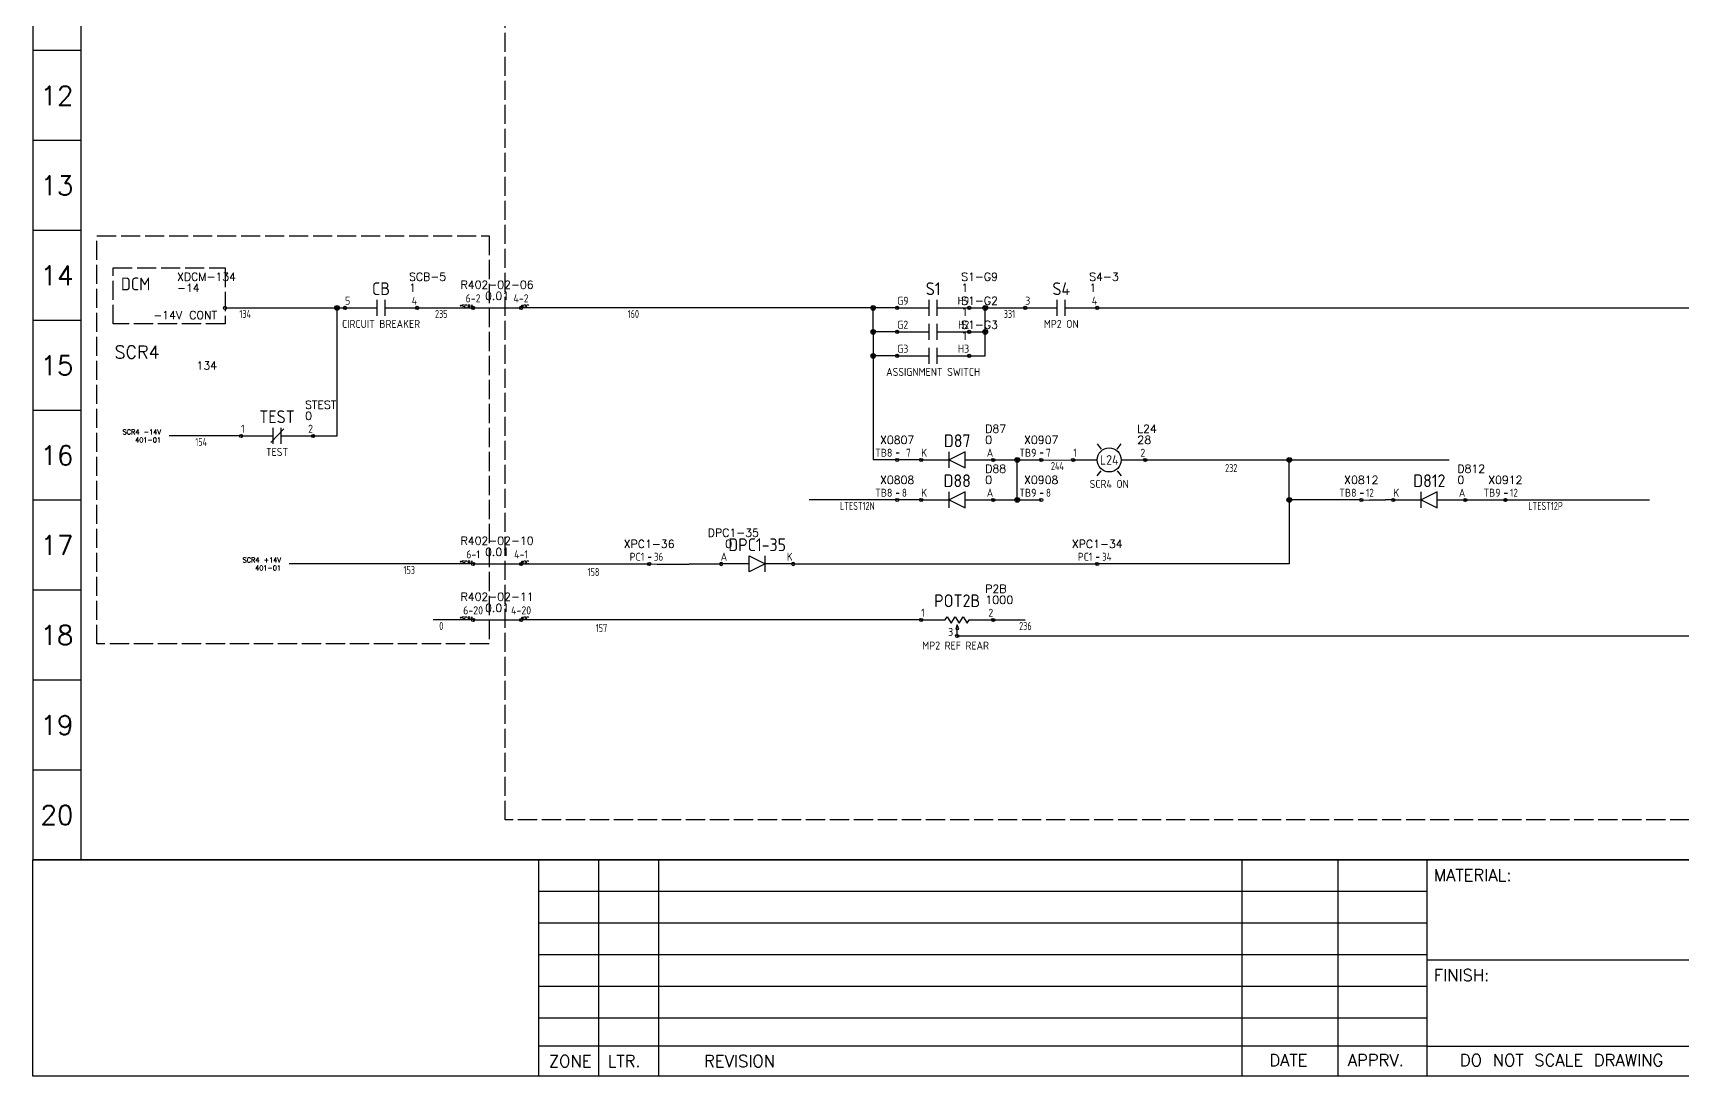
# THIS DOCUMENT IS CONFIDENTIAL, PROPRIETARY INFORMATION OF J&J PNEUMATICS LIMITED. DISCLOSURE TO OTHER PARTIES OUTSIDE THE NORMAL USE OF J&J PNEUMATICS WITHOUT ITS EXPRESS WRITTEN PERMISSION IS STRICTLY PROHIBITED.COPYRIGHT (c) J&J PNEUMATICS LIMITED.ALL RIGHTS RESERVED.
# Model space of a CAD drawing. Header units: millimetres. Extents: x 0 to 1020, y 0 to 646.
# Drawn here: x 0 to 515, y 0 to 326 of the extents above; entities that cross this region are included whole.
import ezdxf
from ezdxf.enums import TextEntityAlignment as Align

# ---------------------------------------------------------------- set-up
doc = ezdxf.new("R2010")
doc.units = ezdxf.units.MM
doc.header["$LTSCALE"] = 0.5
doc.linetypes.add('ACAD_ISO02W100', pattern=[15, 12, -3])
for name, color, linetype in [('LOCBOX', 7, 'ACAD_ISO02W100'), ('NETLIST', 50, 'Continuous'), ('OUTLINE_0', 7, 'Continuous'), ('OUTLINE_GRID', 7, 'Continuous'), ('SYMS', 7, 'Continuous'), ('WIREFIXED', 7, 'Continuous'), ('WIRES', 7, 'Continuous')]:
    doc.layers.add(name, color=color, linetype=linetype)
doc.styles.get("Standard").update_dxf_attribs({"font": 'txt.shx', "bigfont": 'gbcbig.shx'})
doc.styles.add('WD', font='romans.shx', dxfattribs={"bigfont": 'gbcbig.shx'})
doc.styles.add('WD_IEC', font='isocp2.shx', dxfattribs={"width": 0.9, "height": 4})

# ---------------------------------------------------------------- blocks, each defined once
blk = doc.blocks.new('CONTRELEC 2016 BLOCK')
for p, q in [((131.63, 68.75), (131.63, 12.5)), ((147.26, 68.75), (147.26, 12.5)), ((162.88, 68.75), (162.88, 12.5)), ((314.74, 68.75), (314.74, 12.5)), ((339.74, 68.75), (339.74, 12.5)), ((362.88, 68.75), (362.88, 12.5)), ((362.88, 60.54), (131.63, 60.54)), ((362.88, 52.29), (131.63, 52.29)), ((362.88, 44.04), (131.63, 44.04)), ((362.88, 42.79), (444.47, 42.79)), ((362.88, 35.79), (131.63, 35.79)), ((362.88, 27.54), (131.63, 27.54)), ((362.88, 20.29), (131.63, 20.29)), ((362.88, 20.29), (444.47, 20.29))]:
    blk.add_line(p, q)
blk.add_lwpolyline([(0, 68.75), (850, 68.75), (850, 12.5), (0, 12.5)], close=True)
at = {"layer": 'OUTLINE_0'}
for s, p in [('MATERIAL:', (364.7, 63.28)), ('FINISH:', (364.7, 37.21)), ('ZONE', (134.3, 14.8)), ('LTR.', (149.63, 14.83)), ('REVISION', (174.72, 14.83)), ('DATE', (321.88, 15.05)), ('APPRV.', (342.3, 15.05)), ('DO NOT SCALE DRAWING', (371.49, 15.05))]:
    blk.add_text(s, height=3.125, dxfattribs=at).set_placement(p)
at = {"layer": 'OUTLINE_0', "style": 'WD'}
for tag, height, p in [('DWGDESC1', 5, (644.66, 57.89)), ('EDBY', 3, (553.37, 56.41)), ('EDDATE', 3, (575, 56.41)), ('CKBY', 3, (553.37, 48.16)), ('CKDATE', 3, (575, 48.16)), ('DWGDESC2', 5, (645.03, 47.96)), ('DWGDESC3', 5, (645.15, 37.57)), ('PROJDESC', 5, (642.81, 17.97)), ('REVISION', 3, (835.28, 16.64))]:
    blk.add_attdef(tag, text='', height=height, dxfattribs=at).set_placement(p, align=Align.MIDDLE_CENTER)
blk.add_attdef('DWGNO', text='', height=5, dxfattribs=at).set_placement((782.6, 33.58), align=Align.MIDDLE_RIGHT)
blk.add_attdef('SHEETNO', text='', height=5, dxfattribs=at).set_placement((788, 33.58), align=Align.MIDDLE_LEFT)
for tag, p, height in [('FILENAME', (721.45, 22.05), 3), ('SCALE', (725.62, 15.05), 3), ('SH', (776.35, 15.29), 3), ('NSH', (796.5, 15.11), 3.12)]:
    blk.add_attdef(tag, p, '', height=height, dxfattribs=at)
at = {"layer": 'OUTLINE_0', "style": 'WD', "flags": 1}
blk.add_attdef('WD_TB', (567.05, 15.25), '', height=3, dxfattribs=at)
blk = doc.blocks.new('2010 Grid')
at = {"layer": 'OUTLINE_GRID'}
for p, q in [((0, 481.25), (0, 0)), ((12.5, 468.31), (12.5, 0)), ((12.5, 210.74), (0, 210.74)), ((12.5, 187.32), (0, 187.32)), ((12.5, 163.91), (0, 163.91)), ((12.5, 140.49), (0, 140.49)), ((12.5, 117.08), (0, 117.08)), ((12.5, 93.66), (0, 93.66)), ((12.5, 70.25), (0, 70.25)), ((12.5, 46.83), (0, 46.83)), ((12.5, 23.42), (0, 23.42)), ((850, 0), (0, 0))]:
    blk.add_line(p, q, dxfattribs=at)
at = {"layer": 'OUTLINE_GRID', "char_height": 5, "width": 17.7556, "attachment_point": 5}
for s, insert in [('12', (6.25, 199.03)), ('13', (6.25, 175.61)), ('14', (6.25, 152.2)), ('15', (6.25, 128.78)), ('16', (6.25, 105.37)), ('17', (6.25, 81.95)), ('18', (6.25, 58.54)), ('19', (6.25, 35.12)), ('20', (6.25, 11.71))]:
    blk.add_mtext(s, dxfattribs=dict(at, insert=insert))
blk = doc.blocks.new('DCM-1')
at = {"linetype": 'ACAD_ISO02W100'}
blk.add_lwpolyline([(-35, 12.5), (0, 12.5), (0, -5), (-35, -5)], close=True, dxfattribs=at)
blk.add_circle((0, 0), 0.5)
at = {"style": 'WD_IEC'}
for tag, height, flags, p in [('LOC', 4, 1, (-32.5, 14.5)), ('DESC1', 3, 9, (-32.5, 2.5))]:
    blk.add_attdef(tag, text='', height=height, dxfattribs=dict(at, flags=flags)).set_placement(p, align=Align.MIDDLE_LEFT)
blk.add_attdef('TAG1', text='', height=4, dxfattribs=at).set_placement((-32.5, 7.5), align=Align.MIDDLE_LEFT)
at = {"style": 'WD_IEC', "flags": 1}
blk.add_attdef('X1TERM01', (0, 0), '', height=0.5, dxfattribs=at)
blk.add_attdef('TERMDESC01', text='', height=2.5).set_placement((-2.5, -1), align=Align.TOP_RIGHT)
blk.add_attdef('TERM01', text='', height=2.5).set_placement((-2.5, -20), align=Align.BOTTOM_RIGHT)
at = {"layer": 'NETLIST'}
for tag, p in [('NETTAG', (-15, 8.5)), ('NETVALUE', (-15, 5))]:
    blk.add_attdef(tag, p, '', height=2.5, dxfattribs=at)
blk = doc.blocks.new('CONTACT-NO')
for p, q in [((2.5, 0), (12.5, 0)), ((12.5, -2.5), (12.5, 2.5)), ((15, -2.5), (15, 2.5)), ((15, 0), (25, 0))]:
    blk.add_line(p, q)
for centre in [(2.5, 0), (25, 0)]:
    blk.add_circle(centre, 0.5)
at = {"style": 'WD_IEC', "flags": 1}
blk.add_attdef('LOC', text='', height=4, dxfattribs=at).set_placement((13.75, 11), align=Align.MIDDLE_CENTER)
at = {"style": 'WD_IEC'}
for tag, height, p in [('TAG1', 4, (13.75, 6)), ('DESC1', 2.5, (13.75, -5))]:
    blk.add_attdef(tag, text='', height=height, dxfattribs=at).set_placement(p, align=Align.MIDDLE_CENTER)
for tag, p, height, flags in [('X4TERM01', (2.5, 0), 0.64, 1), ('TERM01', (2.5, 1), 2.5, 8), ('X1TERM02', (25, 0), 0.64, 1)]:
    blk.add_attdef(tag, p, '', height=height, dxfattribs=dict(at, flags=flags))
at = {"style": 'WD_IEC', "flags": 8}
blk.add_attdef('TERM02', text='', height=2.5, dxfattribs=at).set_placement((25, 1), align=Align.RIGHT)
at = {"layer": 'NETLIST'}
for tag, p, height in [('NETTAG', (22.5, 8.5), 2.5), ('NETVALUE', (22.5, 5), 2.56)]:
    blk.add_attdef(tag, p, '', height=height, dxfattribs=at)
blk = doc.blocks.new('INTERCONNECT-H1')
blk.add_line((-2.5, 0), (12.5, 0))
for centre in [(-2.5, 0), (12.5, 0)]:
    blk.add_circle(centre, 0.5)
at = {"style": 'WD_IEC', "flags": 1}
for tag, height, p in [('LOC', 4, (5, 10)), ('TAG1', 4, (-2.43, 3.16)), ('DESC1', 2.5, (5, -2.5))]:
    blk.add_attdef(tag, text='', height=height, dxfattribs=at).set_placement(p, align=Align.MIDDLE_CENTER)
at = {"style": 'WD_IEC', "flags": 8}
for tag, p in [('TERM01', (-2.5, 1)), ('TERM02', (12.5, 1))]:
    blk.add_attdef(tag, text='', height=2.5, dxfattribs=at).set_placement(p, align=Align.BOTTOM_CENTER)
at = {"style": 'WD_IEC', "flags": 1}
blk.add_attdef('X4TERM01', (-2.5, 0), '', height=0.5, dxfattribs=at)
blk.add_attdef('X1TERM02', text='', height=0.5, dxfattribs=at).set_placement((12.5, 0), align=Align.RIGHT)
at = {"layer": 'NETLIST'}
for tag, p in [('NETTAG', (5, 6)), ('NETVALUE', (5, 2.5))]:
    blk.add_attdef(tag, text='', height=2.5, dxfattribs=at).set_placement(p, align=Align.CENTER)
blk.add_attdef('X4TERMDESC01', text='', height=1, dxfattribs=at).set_placement((-2.5, 0), align=Align.RIGHT)
blk.add_attdef('X1TERMDESC02', (12.5, 0), '', height=1, dxfattribs=at)
blk = doc.blocks.new('DIODE-L')
for p, q in [((-22.5, 0), (-13.75, 0)), ((-13.75, -2.5), (-13.75, 2.5)), ((-8.75, 2.5), (-13.75, 0)), ((-13.75, 0), (-8.75, -2.5)), ((-8.75, -2.5), (-8.75, 2.5)), ((-8.75, 0), (0, 0))]:
    blk.add_line(p, q)
for centre in [(-22.5, 0), (0, 0)]:
    blk.add_circle(centre, 0.5)
at = {"style": 'WD_IEC', "flags": 1}
blk.add_attdef('LOC', text='', height=4, dxfattribs=at).set_placement((-11.25, 11), align=Align.MIDDLE_CENTER)
at = {"style": 'WD_IEC'}
for tag, height, p in [('TAG1', 4, (-11.25, 6)), ('DESC1', 2.5, (-11.25, -5))]:
    blk.add_attdef(tag, text='', height=height, dxfattribs=at).set_placement(p, align=Align.MIDDLE_CENTER)
for tag, p, height, flags in [('X4TERM01', (-22.5, 0), 0.64, 1), ('TERM01', (-22.5, 1), 2.5, 8), ('X1TERM02', (0, 0), 0.64, 1)]:
    blk.add_attdef(tag, p, '', height=height, dxfattribs=dict(at, flags=flags))
at = {"style": 'WD_IEC', "flags": 8}
blk.add_attdef('TERM02', text='', height=2.5, dxfattribs=at).set_placement((0, 1), align=Align.RIGHT)
at = {"layer": 'NETLIST'}
for tag, p, height in [('NETTAG', (-2.5, 8.5), 2.5), ('NETVALUE', (-2.5, 5), 2.56)]:
    blk.add_attdef(tag, p, '', height=height, dxfattribs=at)
blk = doc.blocks.new('WDDOT')
for radius in [0.72, 0.449, 0.223]:
    blk.add_circle((0, 0), radius)
blk = doc.blocks.new('LAMP-1')
for p, q in [((0, 0), (7.5, 0)), ((7.5, 5), (8.73, 3.36)), ((13.77, 3.36), (15, 5)), ((15, 0), (22.5, 0)), ((7.5, -5), (8.73, -3.36)), ((13.77, -3.36), (15, -5))]:
    blk.add_line(p, q)
for centre, radius in [((0, 0), 0.5), ((11.25, 0), 3.75), ((22.5, 0), 0.5)]:
    blk.add_circle(centre, radius)
at = {"style": 'WD_IEC', "flags": 1}
blk.add_attdef('LOC', text='', height=4, dxfattribs=at).set_placement((11.25, 11), align=Align.MIDDLE_CENTER)
at = {"style": 'WD_IEC'}
for tag, p, height, flags in [('X4TERM01', (0, 0), 0.64, 1), ('TERM01', (0, 1), 2.5, 8), ('X1TERM02', (22.5, 0), 0.64, 1)]:
    blk.add_attdef(tag, p, '', height=height, dxfattribs=dict(at, flags=flags))
for tag, height, p in [('TAG1', 3, (11.25, 0)), ('DESC1', 2.5, (11.25, -7.5))]:
    blk.add_attdef(tag, text='', height=height, dxfattribs=at).set_placement(p, align=Align.MIDDLE_CENTER)
at = {"style": 'WD_IEC', "flags": 8}
blk.add_attdef('TERM02', text='', height=2.5, dxfattribs=at).set_placement((22.5, 1), align=Align.RIGHT)
at = {"layer": 'NETLIST'}
for tag, p, height in [('NETTAG', (20, 8.5), 2.5), ('NETVALUE', (20, 5), 2.56)]:
    blk.add_attdef(tag, p, '', height=height, dxfattribs=at)
blk = doc.blocks.new('TBH-1')
blk.add_line((-0.33, 2.17), (0.65, 2.17))
blk.add_circle((0, 0), 0.5)
at = {"style": 'WD_IEC', "flags": 1}
blk.add_attdef('LOC', text='', height=4, dxfattribs=at).set_placement((-15, 7.5), align=Align.MIDDLE_LEFT)
at = {"style": 'WD_IEC'}
blk.add_attdef('TAG1', text='', height=2.5, dxfattribs=at).set_placement((-1.5, 1), align=Align.RIGHT)
at = {"style": 'WD_IEC', "flags": 1}
blk.add_attdef('X1TERM01', (0, 0), '', height=0.5, dxfattribs=at)
at = {"style": 'WD_IEC', "width": 0.9}
blk.add_attdef('TERM01', (1.5, 1), '', height=2.5, dxfattribs=at)
at = {"layer": 'NETLIST'}
for tag, p in [('NETTAG', (0, 5)), ('NETVALUE', (0, -2.5))]:
    blk.add_attdef(tag, text='', height=2.5, dxfattribs=at).set_placement(p, align=Align.CENTER)
blk = doc.blocks.new('POT-1')
for p, q in [((0, 0), (7.5, 0)), ((7.5, 0), (8.12, 1)), ((8.12, 1), (9.38, -1)), ((9.38, -1), (10.62, 1)), ((10.62, 1), (11.88, -1)), ((11.88, -1), (13.12, 1)), ((13.12, 1), (14.37, -1)), ((14.37, -1), (15, 0)), ((15, 0), (22.5, 0)), ((11.25, -1.5), (10.79, -2.83)), ((10.79, -2.83), (11.72, -2.83)), ((11.72, -2.83), (11.25, -1.5)), ((11.25, -5), (11.25, -2.83))]:
    blk.add_line(p, q)
for centre in [(0, 0), (22.5, 0), (11.25, -5)]:
    blk.add_circle(centre, 0.5)
at = {"style": 'WD_IEC', "flags": 1}
blk.add_attdef('LOC', text='', height=4, dxfattribs=at).set_placement((11.25, 11), align=Align.MIDDLE_CENTER)
at = {"style": 'WD_IEC'}
for tag, height, p in [('TAG1', 4, (11.25, 6)), ('DESC1', 2.5, (10.75, -8))]:
    blk.add_attdef(tag, text='', height=height, dxfattribs=at).set_placement(p, align=Align.MIDDLE_CENTER)
for tag, p, height, flags in [('X4TERM01', (0, 0), 0.64, 1), ('TERM01', (0, 1), 2.5, 8), ('X1TERM02', (22.5, 0), 0.64, 1), ('X1TERM03', (11.25, -5), 0.64, 1)]:
    blk.add_attdef(tag, p, '', height=height, dxfattribs=dict(at, flags=flags))
at = {"style": 'WD_IEC', "flags": 8}
for tag, p in [('TERM02', (22.5, 1)), ('TERM03', (10, -5))]:
    blk.add_attdef(tag, text='', height=2.5, dxfattribs=at).set_placement(p, align=Align.RIGHT)
at = {"layer": 'NETLIST'}
for tag, p, height in [('NETTAG', (20, 8.5), 2.5), ('NETVALUE', (20, 5), 2.56)]:
    blk.add_attdef(tag, p, '', height=height, dxfattribs=at)
blk = doc.blocks.new('WD_WNH2')
at = {"linetype": 'Continuous', "style": 'WD_IEC', "width": 0.8}
blk.add_attdef('WIRENO', text='', height=2.5, dxfattribs=at).set_placement((0, 0), align=Align.TOP_CENTER)
at = {"style": 'WD_IEC', "flags": 1}
for tag, p in [('W02USER', (0, -1.21)), ('W03USER', (0, -1.33)), ('W04USER', (0, -1.46)), ('W05USER', (0, -1.58)), ('W06USER', (0, -1.71)), ('W07USER', (0, -1.83)), ('W08USER', (0, -1.96)), ('W09USER', (0, -2.08)), ('W01USER', (0, -1.08)), ('W10USER', (0, -2.21))]:
    blk.add_attdef(tag, text='', height=0.08, dxfattribs=at).set_placement(p, align=Align.CENTER)
blk = doc.blocks.new('CONTACT-NC')
for p, q in [((0, 0), (10, 0)), ((13.35, 2.25), (9.28, -2.05)), ((10, -2.5), (10, 2.5)), ((12.5, -2.5), (12.5, 2.5)), ((12.5, 0), (22.5, 0))]:
    blk.add_line(p, q)
for centre in [(0, 0), (22.5, 0)]:
    blk.add_circle(centre, 0.5)
at = {"style": 'WD_IEC', "flags": 1}
blk.add_attdef('LOC', text='', height=4, dxfattribs=at).set_placement((11.25, 11), align=Align.MIDDLE_CENTER)
at = {"style": 'WD_IEC'}
for tag, height, p in [('TAG1', 4, (11.25, 6)), ('DESC1', 2.5, (11.25, -5))]:
    blk.add_attdef(tag, text='', height=height, dxfattribs=at).set_placement(p, align=Align.MIDDLE_CENTER)
for tag, p, height, flags in [('X4TERM01', (0, 0), 0.64, 1), ('TERM01', (0, 1), 2.5, 8), ('X1TERM02', (22.5, 0), 0.64, 1)]:
    blk.add_attdef(tag, p, '', height=height, dxfattribs=dict(at, flags=flags))
at = {"style": 'WD_IEC', "flags": 8}
blk.add_attdef('TERM02', text='', height=2.5, dxfattribs=at).set_placement((22.5, 1), align=Align.RIGHT)
at = {"layer": 'NETLIST'}
for tag, p, height in [('NETTAG', (20, 8.5), 2.5), ('NETVALUE', (20, 5), 2.56)]:
    blk.add_attdef(tag, p, '', height=height, dxfattribs=at)

msp = doc.modelspace()

# ---------------------------------------------------------------- linework, layer by layer
at = {"layer": 'LOCBOX'}
for points in [[(147.5, 615), (682.5, 615), (682.5, 80), (147.5, 80)], [(20, 262.5), (142.5, 262.5), (142.5, 135), (20, 135)]]:
    msp.add_lwpolyline(points, close=True, dxfattribs=at)
at = {"layer": 'WIRES'}
for p, q in [((60, 240), (97.5, 240)), ((95, 200), (95, 240)), ((120, 240), (137.5, 240)), ((270, 240), (152.5, 240)), ((262.5, 232.5), (262.5, 240)), ((292.5, 240), (310, 240)), ((297.5, 232.5), (297.5, 240)), ((332.5, 240), (677.5, 240)), ((270, 232.5), (262.5, 232.5)), ((262.5, 232.5), (262.5, 192.5)), ((292.5, 232.5), (297.5, 232.5)), ((297.5, 225), (297.5, 232.5)), ((270, 225), (262.5, 225)), ((292.5, 225), (297.5, 225)), ((65, 200), (42.5, 200)), ((87.5, 200), (95, 200)), ((270, 192.5), (262.5, 192.5)), ((277.5, 192.5), (270, 192.5)), ((300, 192.5), (315, 192.5)), ((307.5, 180), (307.5, 192.5)), ((315, 192.5), (317.54, 192.46)), ((317.54, 192.46), (325, 192.5)), ((347.5, 192.5), (442.5, 192.5)), ((392.5, 180), (392.5, 192.5)), ((270, 180), (242.5, 180)), ((277.5, 180), (270, 180)), ((300, 180), (307.5, 180)), ((307.5, 180), (315, 180)), ((415, 180), (392.5, 180)), ((392.5, 180), (392.5, 160)), ((415, 180), (417.54, 179.96)), ((422.52, 179.96), (417.54, 179.96)), ((425, 180), (422.52, 180)), ((422.52, 180), (422.52, 179.96)), ((447.5, 180), (460, 180)), ((460, 180), (485, 180)), ((485, 180), (505, 180)), ((137.5, 160), (80, 160)), ((152.5, 160), (192.5, 160)), ((192.5, 160), (195.04, 159.96)), ((195.04, 159.96), (205.02, 159.96)), ((205.02, 159.96), (205.02, 160)), ((205.02, 160), (215, 160)), ((237.5, 160), (332.5, 160)), ((392.5, 160), (332.5, 160)), ((137.5, 142.5), (125, 142.5)), ((277.5, 142.5), (152.5, 142.5)), ((300, 142.5), (310, 142.5)), ((288.75, 137.5), (677.5, 137.5))]:
    msp.add_line(p, q, dxfattribs=at)

# ---------------------------------------------------------------- block references
at = {"xscale": 1.2, "yscale": 1.2, "zscale": 1.2}
for name, p in [('2010 Grid', (0, 67.5)), ('CONTRELEC 2016 BLOCK', (0, -15))]:
    msp.add_blockref(name, p, dxfattribs=at)
for name, p, values in [('DCM-1', (60, 240), {'NETVALUE': '-14', 'NETTAG': 'XDCM-134', 'TERM01': '134', 'TAG1': 'DCM', 'TERMDESC01': '-14V CONT'}), ('TBH-1', (270, 192.5), {'TAG1': 'TB8', 'TERM01': ' 7', 'NETTAG': 'X0807'}), ('TBH-1', (315, 192.5), {'TAG1': 'TB9', 'TERM01': '7', 'NETTAG': 'X0907'}), ('TBH-1', (270, 180), {'TAG1': 'TB8', 'TERM01': '8', 'NETTAG': 'X0808'}), ('TBH-1', (315, 180), {'TAG1': 'TB9', 'TERM01': '8', 'NETTAG': 'X0908'}), ('TBH-1', (415, 180), {'TAG1': 'TB8', 'TERM01': '12', 'NETTAG': 'X0812'}), ('TBH-1', (460, 180), {'TAG1': 'TB9', 'TERM01': '12', 'NETTAG': 'X0912'}), ('TBH-1', (192.5, 160), {'TAG1': 'PC1', 'TERM01': '36', 'NETTAG': 'XPC1-36'}), ('TBH-1', (332.5, 160), {'TAG1': 'PC1', 'TERM01': '34', 'NETTAG': 'XPC1-34'})]:
    msp.add_blockref(name, p).add_auto_attribs(values)
ref = msp.add_blockref('CONTACT-NO', (95, 240))
ref.add_attrib('NETTAG', 'SCB-5', (117.5, 248.5), dxfattribs={"layer": 'NETLIST', "height": 2.5})
ref.add_attrib('NETVALUE', '1', (117.5, 245), dxfattribs={"layer": 'NETLIST', "height": 2.56})
ref.add_attrib('TAG1', 'CB', dxfattribs={"height": 4, "style": 'WD_IEC'}).set_placement((108.75, 246), align=Align.MIDDLE_CENTER)
ref.add_attrib('DESC1', 'CIRCUIT BREAKER', dxfattribs={"height": 2.5, "style": 'WD_IEC'}).set_placement((108.75, 235), align=Align.MIDDLE_CENTER)
ref.add_attrib('TERM01', '5', (97.5, 241), dxfattribs={"height": 2.5, "style": 'WD_IEC'})
ref.add_attrib('TERM02', '4', dxfattribs={"height": 2.5, "style": 'WD_IEC'}).set_placement((120, 241), align=Align.RIGHT)
ref = msp.add_blockref('INTERCONNECT-H1', (140, 240))
ref.add_attrib('TERM02', '4-2', dxfattribs={"height": 2.5, "style": 'WD_IEC'}).set_placement((152.5, 241), align=Align.BOTTOM_CENTER)
ref.add_attrib('TERM01', '6-2', dxfattribs={"height": 2.5, "style": 'WD_IEC'}).set_placement((137.5, 241), align=Align.BOTTOM_CENTER)
ref.add_attrib('NETVALUE', '0.01', dxfattribs={"layer": 'NETLIST', "height": 2.5}).set_placement((145, 242.5), align=Align.CENTER)
ref.add_attrib('NETTAG', 'R402-02-06', dxfattribs={"layer": 'NETLIST', "height": 2.5}).set_placement((145, 246), align=Align.CENTER)
ref.add_attrib('X4TERMDESC01', '*SCR4', dxfattribs={"layer": 'NETLIST', "height": 1}).set_placement((137.5, 240), align=Align.RIGHT)
ref.add_attrib('X1TERMDESC02', '*DC', (152.5, 240), dxfattribs={"layer": 'NETLIST', "height": 1})
ref = msp.add_blockref('CONTACT-NO', (267.5, 240))
ref.add_attrib('NETTAG', 'S1-G9', (290, 248.5), dxfattribs={"layer": 'NETLIST', "height": 2.5})
ref.add_attrib('NETVALUE', '1', (290, 245), dxfattribs={"layer": 'NETLIST', "height": 2.56})
ref.add_attrib('TAG1', 'S1', dxfattribs={"height": 4, "style": 'WD_IEC'}).set_placement((281.25, 246), align=Align.MIDDLE_CENTER)
ref.add_attrib('TERM01', 'G9', (270, 241), dxfattribs={"height": 2.5, "style": 'WD_IEC'})
ref.add_attrib('TERM02', 'H9', dxfattribs={"height": 2.5, "style": 'WD_IEC'}).set_placement((292.5, 241), align=Align.RIGHT)
ref = msp.add_blockref('CONTACT-NO', (307.5, 240))
ref.add_attrib('NETTAG', 'S4-3', (330, 248.5), dxfattribs={"layer": 'NETLIST', "height": 2.5})
ref.add_attrib('NETVALUE', '1', (330, 245), dxfattribs={"layer": 'NETLIST', "height": 2.56})
ref.add_attrib('TAG1', 'S4', dxfattribs={"height": 4, "style": 'WD_IEC'}).set_placement((321.25, 246), align=Align.MIDDLE_CENTER)
ref.add_attrib('DESC1', 'MP2 ON', dxfattribs={"height": 2.5, "style": 'WD_IEC'}).set_placement((321.25, 235), align=Align.MIDDLE_CENTER)
ref.add_attrib('TERM01', '3', (310, 241), dxfattribs={"height": 2.5, "style": 'WD_IEC'})
ref.add_attrib('TERM02', '4', dxfattribs={"height": 2.5, "style": 'WD_IEC'}).set_placement((332.5, 241), align=Align.RIGHT)
ref = msp.add_blockref('CONTACT-NO', (267.5, 232.5))
ref.add_attrib('NETTAG', 'S1-G2', (290, 241), dxfattribs={"layer": 'NETLIST', "height": 2.5})
ref.add_attrib('NETVALUE', '1', (290, 237.5), dxfattribs={"layer": 'NETLIST', "height": 2.56})
ref.add_attrib('TERM01', 'G2', (270, 233.5), dxfattribs={"height": 2.5, "style": 'WD_IEC'})
ref.add_attrib('TERM02', 'H2', dxfattribs={"height": 2.5, "style": 'WD_IEC'}).set_placement((292.5, 233.5), align=Align.RIGHT)
ref = msp.add_blockref('CONTACT-NO', (267.5, 225))
ref.add_attrib('NETTAG', 'S1-G3', (290, 233.5), dxfattribs={"layer": 'NETLIST', "height": 2.5})
ref.add_attrib('NETVALUE', '1', (290, 230), dxfattribs={"layer": 'NETLIST', "height": 2.56})
ref.add_attrib('DESC1', 'ASSIGNMENT SWITCH', dxfattribs={"height": 2.5, "style": 'WD_IEC'}).set_placement((281.25, 220), align=Align.MIDDLE_CENTER)
ref.add_attrib('TERM01', 'G3', (270, 226), dxfattribs={"height": 2.5, "style": 'WD_IEC'})
ref.add_attrib('TERM02', 'H3', dxfattribs={"height": 2.5, "style": 'WD_IEC'}).set_placement((292.5, 226), align=Align.RIGHT)
ref = msp.add_blockref('CONTACT-NC', (65, 200))
ref.add_attrib('TERM02', '2', dxfattribs={"height": 2.5, "style": 'WD_IEC'}).set_placement((87.5, 201), align=Align.RIGHT)
ref.add_attrib('TERM01', '1', (65, 201), dxfattribs={"height": 2.5, "style": 'WD_IEC'})
ref.add_attrib('DESC1', 'TEST', dxfattribs={"height": 2.5, "style": 'WD_IEC'}).set_placement((76.25, 195), align=Align.MIDDLE_CENTER)
ref.add_attrib('TAG1', 'TEST', dxfattribs={"height": 4, "style": 'WD_IEC'}).set_placement((76.25, 206), align=Align.MIDDLE_CENTER)
ref.add_attrib('NETVALUE', '0', (85, 205), dxfattribs={"layer": 'NETLIST', "height": 2.56})
ref.add_attrib('NETTAG', 'STEST', (85, 208.5), dxfattribs={"layer": 'NETLIST', "height": 2.5})
ref = msp.add_blockref('DIODE-L', (300, 192.5))
ref.add_attrib('NETTAG', 'D87', (297.5, 201), dxfattribs={"layer": 'NETLIST', "height": 2.5})
ref.add_attrib('NETVALUE', '0', (297.5, 197.5), dxfattribs={"layer": 'NETLIST', "height": 2.56})
ref.add_attrib('TAG1', 'D87', dxfattribs={"height": 4, "style": 'WD_IEC'}).set_placement((288.75, 198.5), align=Align.MIDDLE_CENTER)
ref.add_attrib('TERM01', 'K', (277.5, 193.5), dxfattribs={"height": 2.5, "style": 'WD_IEC'})
ref.add_attrib('TERM02', 'A', dxfattribs={"height": 2.5, "style": 'WD_IEC'}).set_placement((300, 193.5), align=Align.RIGHT)
ref = msp.add_blockref('LAMP-1', (325, 192.5))
ref.add_attrib('TERM02', '2', dxfattribs={"height": 2.5, "style": 'WD_IEC'}).set_placement((347.5, 193.5), align=Align.RIGHT)
ref.add_attrib('TERM01', '1', (325, 193.5), dxfattribs={"height": 2.5, "style": 'WD_IEC'})
ref.add_attrib('DESC1', 'SCR4 ON', dxfattribs={"height": 2.5, "style": 'WD_IEC'}).set_placement((336.25, 185), align=Align.MIDDLE_CENTER)
ref.add_attrib('TAG1', 'L24', dxfattribs={"height": 3, "style": 'WD_IEC'}).set_placement((336.25, 192.5), align=Align.MIDDLE_CENTER)
ref.add_attrib('NETVALUE', '28', (345, 197.5), dxfattribs={"layer": 'NETLIST', "height": 2.56})
ref.add_attrib('NETTAG', 'L24', (345, 201), dxfattribs={"layer": 'NETLIST', "height": 2.5})
ref = msp.add_blockref('DIODE-L', (300, 180))
ref.add_attrib('NETTAG', 'D88', (297.5, 188.5), dxfattribs={"layer": 'NETLIST', "height": 2.5})
ref.add_attrib('NETVALUE', '0', (297.5, 185), dxfattribs={"layer": 'NETLIST', "height": 2.56})
ref.add_attrib('TAG1', 'D88', dxfattribs={"height": 4, "style": 'WD_IEC'}).set_placement((288.75, 186), align=Align.MIDDLE_CENTER)
ref.add_attrib('TERM01', 'K', (277.5, 181), dxfattribs={"height": 2.5, "style": 'WD_IEC'})
ref.add_attrib('TERM02', 'A', dxfattribs={"height": 2.5, "style": 'WD_IEC'}).set_placement((300, 181), align=Align.RIGHT)
ref = msp.add_blockref('DIODE-L', (447.5, 180))
ref.add_attrib('NETTAG', 'D812', (445, 188.5), dxfattribs={"layer": 'NETLIST', "height": 2.5})
ref.add_attrib('NETVALUE', '0', (445, 185), dxfattribs={"layer": 'NETLIST', "height": 2.56})
ref.add_attrib('TAG1', 'D812', dxfattribs={"height": 4, "style": 'WD_IEC'}).set_placement((436.25, 186), align=Align.MIDDLE_CENTER)
ref.add_attrib('TERM01', 'K', (425, 181), dxfattribs={"height": 2.5, "style": 'WD_IEC'})
ref.add_attrib('TERM02', 'A', dxfattribs={"height": 2.5, "style": 'WD_IEC'}).set_placement((447.5, 181), align=Align.RIGHT)
ref = msp.add_blockref('DIODE-L', (215, 160), dxfattribs=dict(xscale=-1))
ref.add_attrib('NETTAG', 'DPC1-35', (210.83, 168.5), dxfattribs={"layer": 'NETLIST', "height": 2.5})
ref.add_attrib('NETVALUE', '0', (216.22, 165), dxfattribs={"layer": 'NETLIST', "height": 2.56})
ref.add_attrib('TAG1', 'DPC1-35', dxfattribs={"height": 4, "style": 'WD_IEC'}).set_placement((226.25, 166), align=Align.MIDDLE_CENTER)
ref.add_attrib('TERM01', 'K', (235.49, 161), dxfattribs={"height": 2.5, "style": 'WD_IEC'})
ref.add_attrib('TERM02', 'A', dxfattribs={"height": 2.5, "style": 'WD_IEC'}).set_placement((216.88, 161), align=Align.RIGHT)
ref = msp.add_blockref('INTERCONNECT-H1', (140, 160))
ref.add_attrib('TERM02', '4-1', dxfattribs={"height": 2.5, "style": 'WD_IEC'}).set_placement((152.5, 161), align=Align.BOTTOM_CENTER)
ref.add_attrib('TERM01', '6-1', dxfattribs={"height": 2.5, "style": 'WD_IEC'}).set_placement((137.5, 161), align=Align.BOTTOM_CENTER)
ref.add_attrib('NETVALUE', '0.01', dxfattribs={"layer": 'NETLIST', "height": 2.5}).set_placement((145, 162.5), align=Align.CENTER)
ref.add_attrib('NETTAG', 'R402-02-10', dxfattribs={"layer": 'NETLIST', "height": 2.5}).set_placement((145, 166), align=Align.CENTER)
ref.add_attrib('X4TERMDESC01', '*SCR4', dxfattribs={"layer": 'NETLIST', "height": 1}).set_placement((137.5, 160), align=Align.RIGHT)
ref.add_attrib('X1TERMDESC02', '*DC', (152.5, 160), dxfattribs={"layer": 'NETLIST', "height": 1})
ref = msp.add_blockref('INTERCONNECT-H1', (140, 142.5))
ref.add_attrib('TERM02', '4-20', dxfattribs={"height": 2.5, "style": 'WD_IEC'}).set_placement((152.5, 143.5), align=Align.BOTTOM_CENTER)
ref.add_attrib('TERM01', '6-20', dxfattribs={"height": 2.5, "style": 'WD_IEC'}).set_placement((137.5, 143.5), align=Align.BOTTOM_CENTER)
ref.add_attrib('NETVALUE', '0.01', dxfattribs={"layer": 'NETLIST', "height": 2.5}).set_placement((145, 145), align=Align.CENTER)
ref.add_attrib('NETTAG', 'R402-02-11', dxfattribs={"layer": 'NETLIST', "height": 2.5}).set_placement((145, 148.5), align=Align.CENTER)
ref.add_attrib('X4TERMDESC01', '*SCR4', dxfattribs={"layer": 'NETLIST', "height": 1}).set_placement((137.5, 142.5), align=Align.RIGHT)
ref.add_attrib('X1TERMDESC02', '*DC', (152.5, 142.5), dxfattribs={"layer": 'NETLIST', "height": 1})
ref = msp.add_blockref('POT-1', (277.5, 142.5))
ref.add_attrib('TERM03', '3', dxfattribs={"height": 2.5, "style": 'WD_IEC'}).set_placement((287.5, 137.5), align=Align.RIGHT)
ref.add_attrib('TERM02', '2', dxfattribs={"height": 2.5, "style": 'WD_IEC'}).set_placement((300, 143.5), align=Align.RIGHT)
ref.add_attrib('TERM01', '1', (277.5, 143.5), dxfattribs={"height": 2.5, "style": 'WD_IEC'})
ref.add_attrib('DESC1', 'MP2 REF REAR', dxfattribs={"height": 2.5, "style": 'WD_IEC'}).set_placement((288.25, 134.5), align=Align.MIDDLE_CENTER)
ref.add_attrib('TAG1', 'POT2B', dxfattribs={"height": 4, "style": 'WD_IEC'}).set_placement((288.75, 148.5), align=Align.MIDDLE_CENTER)
ref.add_attrib('NETVALUE', '1000', (297.5, 147.5), dxfattribs={"layer": 'NETLIST', "height": 2.56})
ref.add_attrib('NETTAG', 'P2B', (297.5, 151), dxfattribs={"layer": 'NETLIST', "height": 2.5})
at = {"layer": 'SYMS'}
for p in [(95, 240), (262.5, 240), (297.5, 240), (262.5, 232.5), (297.5, 232.5), (262.5, 225), (307.5, 192.5), (392.5, 192.5), (307.5, 180), (392.5, 180)]:
    msp.add_blockref('WDDOT', p, dxfattribs=at)
at = {"layer": 'WIREFIXED'}
ref = msp.add_blockref('WD_WNH2', (66.25, 240), dxfattribs=at)
ref.add_attrib('WIRENOF', '134', dxfattribs={"linetype": 'Continuous', "height": 2.5, "style": 'WD_IEC', "width": 0.8}).set_placement((66.31, 239.37), align=Align.TOP_CENTER)
ref = msp.add_blockref('WD_WNH2', (127.5, 240), dxfattribs=at)
ref.add_attrib('WIRENOF', '235', dxfattribs={"linetype": 'Continuous', "height": 2.5, "style": 'WD_IEC', "width": 0.8}).set_placement((127.56, 239.37), align=Align.TOP_CENTER)
ref = msp.add_blockref('WD_WNH2', (187.5, 240), dxfattribs=at)
ref.add_attrib('WIRENOF', '160', dxfattribs={"linetype": 'Continuous', "height": 2.5, "style": 'WD_IEC', "width": 0.8}).set_placement((187.56, 239.37), align=Align.TOP_CENTER)
ref = msp.add_blockref('WD_WNH2', (305, 240), dxfattribs=at)
ref.add_attrib('WIRENOF', '331', dxfattribs={"linetype": 'Continuous', "height": 2.5, "style": 'WD_IEC', "width": 0.8}).set_placement((305.06, 239.37), align=Align.TOP_CENTER)
ref = msp.add_blockref('WD_WNH2', (52.5, 200), dxfattribs=at)
ref.add_attrib('WIRENOF', '154', dxfattribs={"linetype": 'Continuous', "height": 2.5, "style": 'WD_IEC', "width": 0.8}).set_placement((52.56, 199.37), align=Align.TOP_CENTER)
ref = msp.add_blockref('WD_WNH2', (320, 192.47), dxfattribs=at)
ref.add_attrib('WIRENOF', '244', dxfattribs={"linetype": 'Continuous', "height": 2.5, "style": 'WD_IEC', "width": 0.8}).set_placement((320.06, 191.84), align=Align.TOP_CENTER)
ref = msp.add_blockref('WD_WNH2', (374.26, 192.5), dxfattribs=at)
ref.add_attrib('WIRENOF', '232', dxfattribs={"linetype": 'Continuous', "height": 2.5, "style": 'WD_IEC', "width": 0.8}).set_placement((374.37, 191.23), align=Align.TOP_CENTER)
ref = msp.add_blockref('WD_WNH2', (257.5, 180), dxfattribs=at)
ref.add_attrib('WIRENOF', 'LTEST12N', dxfattribs={"linetype": 'Continuous', "height": 2.5, "style": 'WD_IEC', "width": 0.8}).set_placement((257.56, 179.37), align=Align.TOP_CENTER)
ref = msp.add_blockref('WD_WNH2', (472.5, 180), dxfattribs=at)
ref.add_attrib('WIRENOF', 'LTEST12P', dxfattribs={"linetype": 'Continuous', "height": 2.5, "style": 'WD_IEC', "width": 0.8}).set_placement((472.56, 179.37), align=Align.TOP_CENTER)
ref = msp.add_blockref('WD_WNH2', (117.5, 160), dxfattribs=at)
ref.add_attrib('WIRENOF', '153', dxfattribs={"linetype": 'Continuous', "height": 2.5, "style": 'WD_IEC', "width": 0.8}).set_placement((117.56, 159.37), align=Align.TOP_CENTER)
ref = msp.add_blockref('WD_WNH2', (175, 160), dxfattribs=at)
ref.add_attrib('WIRENOF', '158', dxfattribs={"linetype": 'Continuous', "height": 2.5, "style": 'WD_IEC', "width": 0.8}).set_placement((175.11, 158.73), align=Align.TOP_CENTER)
ref = msp.add_blockref('WD_WNH2', (127.5, 142.5), dxfattribs=at)
ref.add_attrib('WIRENOF', '0', dxfattribs={"linetype": 'Continuous', "height": 2.5, "style": 'WD_IEC', "width": 0.8}).set_placement((127.56, 141.87), align=Align.TOP_CENTER)
ref = msp.add_blockref('WD_WNH2', (177.5, 142.5), dxfattribs=at)
ref.add_attrib('WIRENOF', '157', dxfattribs={"linetype": 'Continuous', "height": 2.5, "style": 'WD_IEC', "width": 0.8}).set_placement((177.61, 141.23), align=Align.TOP_CENTER)
ref = msp.add_blockref('WD_WNH2', (310, 142.5), dxfattribs=at)
ref.add_attrib('WIRENOF', '236', dxfattribs={"linetype": 'Continuous', "height": 2.5, "style": 'WD_IEC', "width": 0.8}).set_placement((310.06, 141.87), align=Align.TOP_CENTER)

# ---------------------------------------------------------------- texts
at = {"char_height": 1.5, "attachment_point": 6}
for s, insert in [('SCR4 -14V\\P401-01', (40, 200)), ('SCR4 +14V\\P401-01', (77.5, 160))]:
    msp.add_mtext_dynamic_manual_height_columns(s, width=15, gutter_width=0.5, heights=[0], dxfattribs=dict(at, insert=insert))
at = {"layer": 'LOCBOX'}
msp.add_text('SCR4', height=4, dxfattribs=at).set_placement((32.5, 223), align=Align.BOTTOM_CENTER)

doc.saveas('drawing.dxf')
